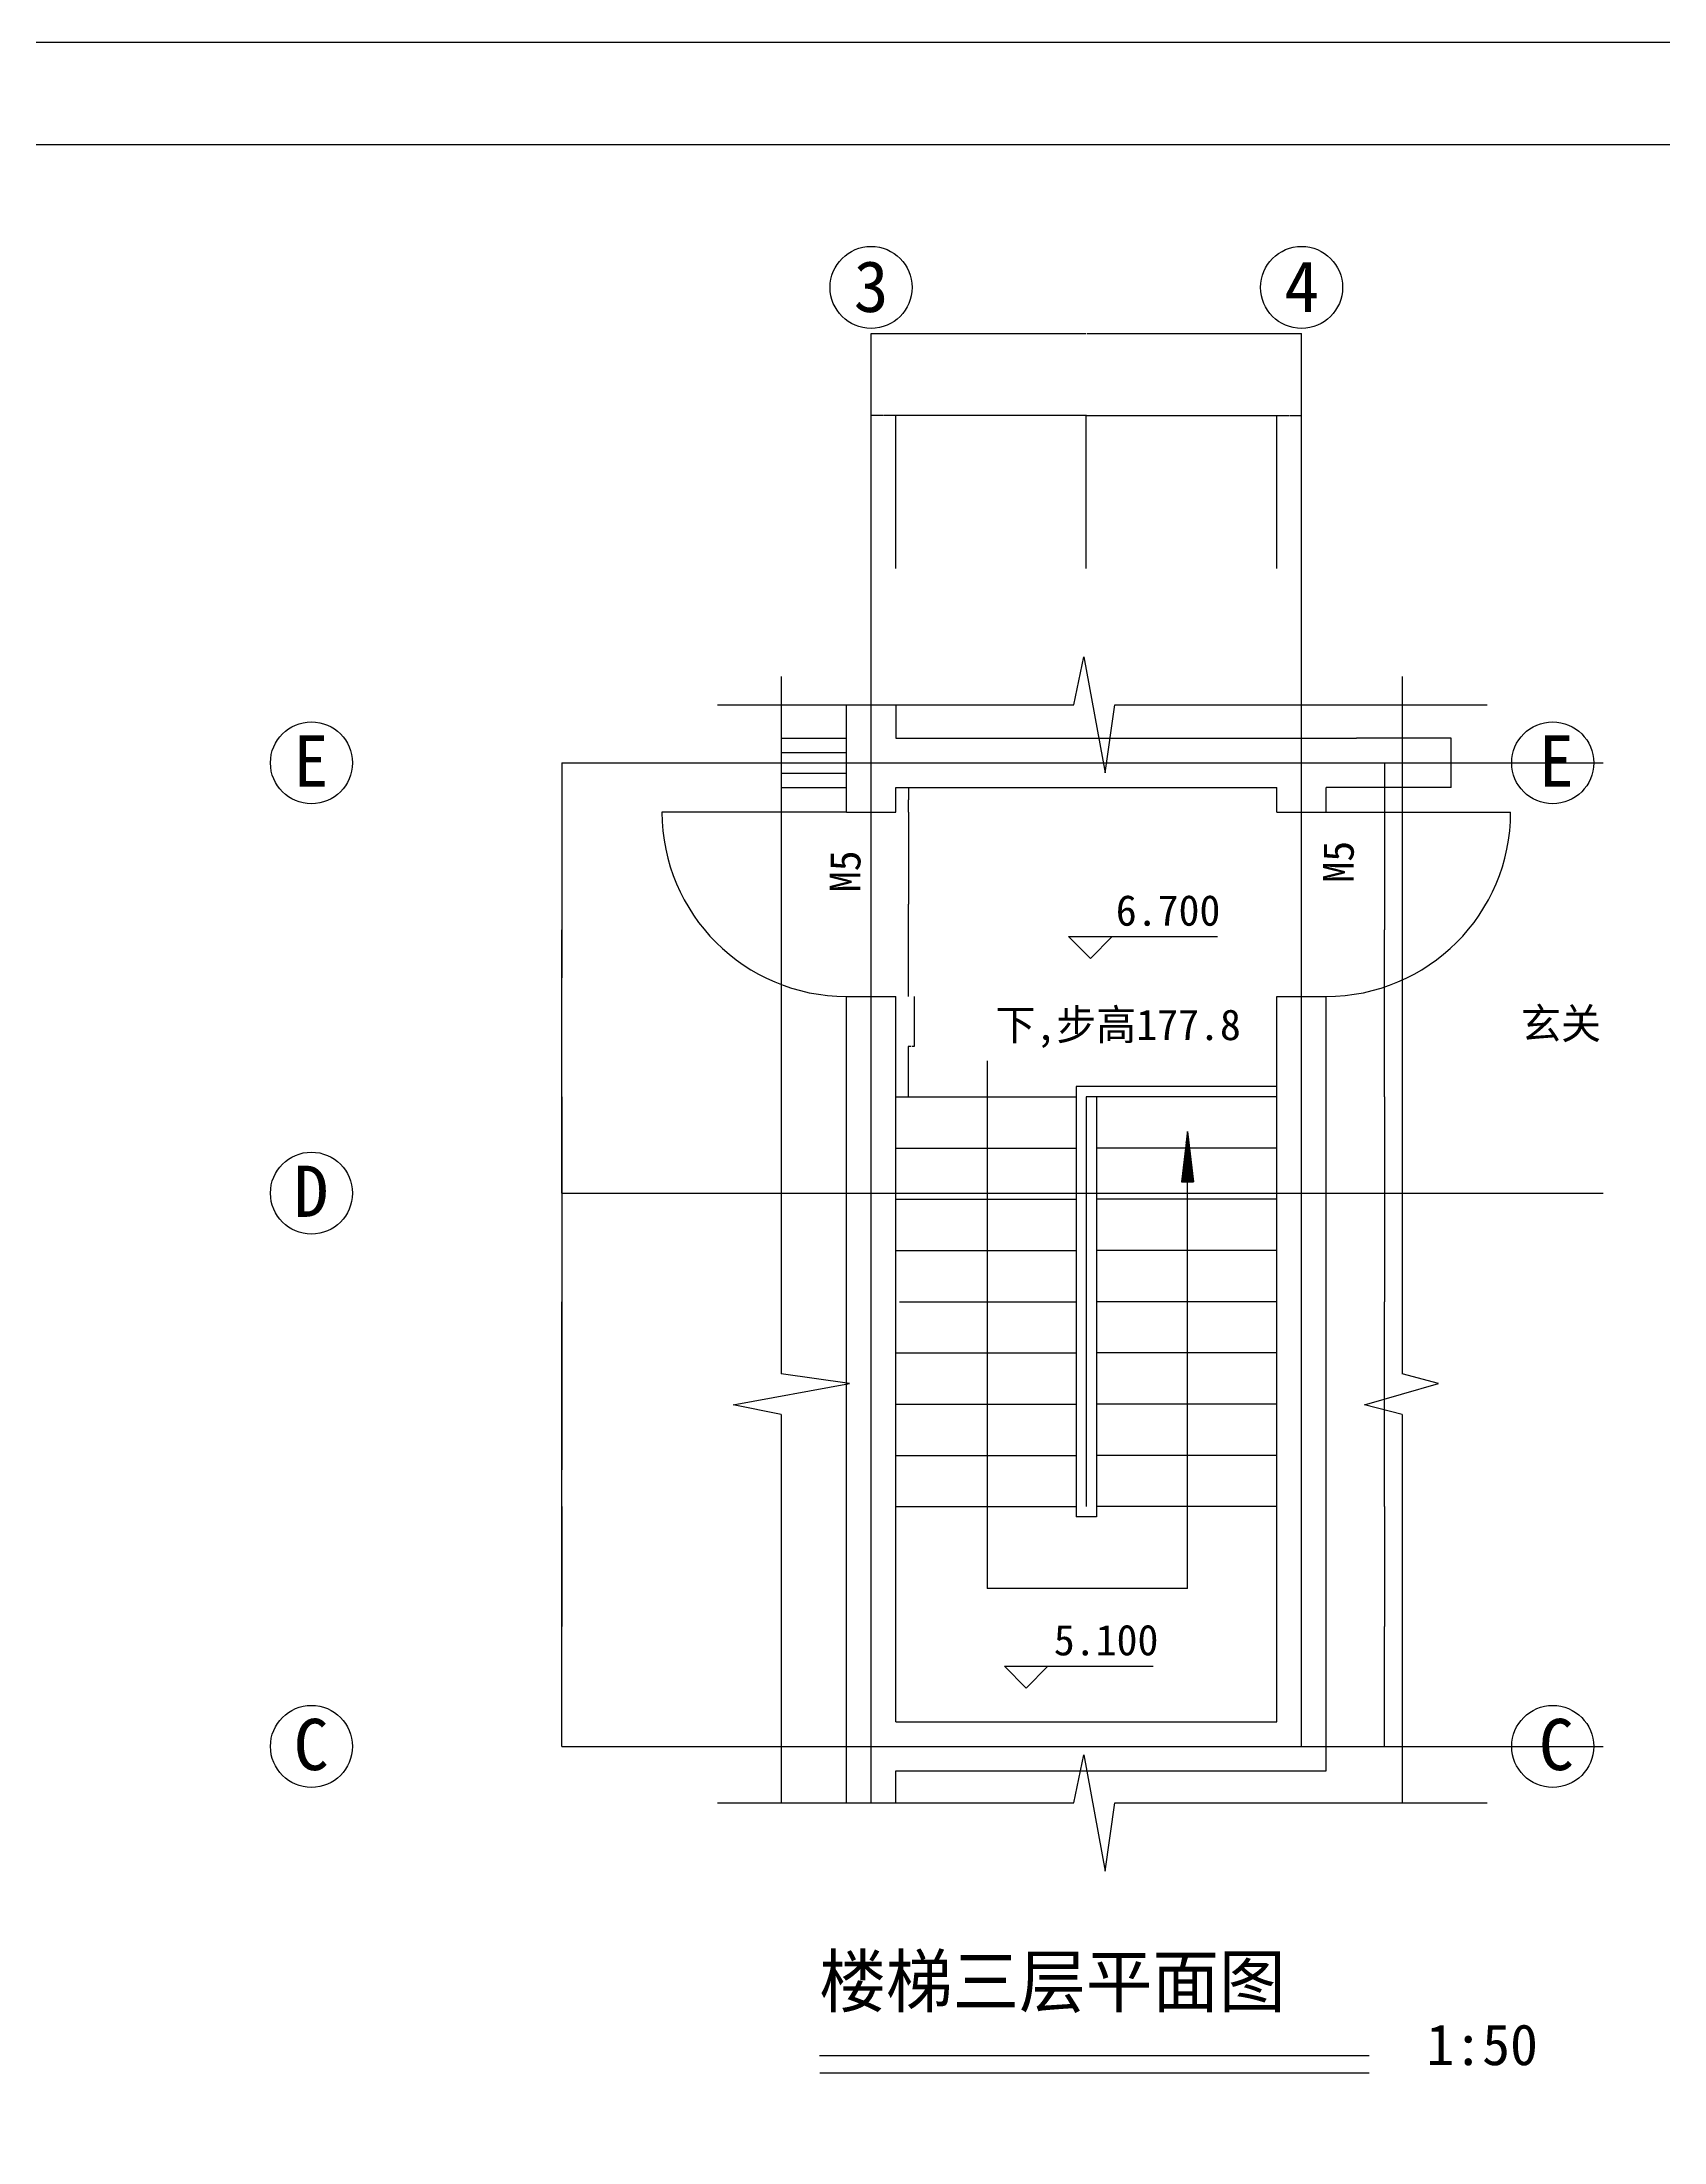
# Model space of a CAD drawing. Header units: metres. Extents: x 286744 to 316444, y -28825 to -7825.
# Drawn here: x 295958 to 303870, y -18073 to -7825 of the extents above; entities that cross this region are included whole.
import ezdxf

# ---------------------------------------------------------------- set-up
doc = ezdxf.new("R2010")
doc.units = ezdxf.units.M
for name, color, linetype in [('AXIS', 1, 'Continuous'), ('F', 4, 'Continuous'), ('HIDE1', 3, 'Continuous'), ('PUB_DIM', 3, 'Continuous'), ('W', 2, 'Continuous')]:
    doc.layers.add(name, color=color, linetype=linetype)
doc.dimstyles.get("Standard").update_dxf_attribs({"dimtxt": 2.5, "dimasz": 2.5, "dimexe": 1.25, "dimexo": 0.625, "dimtad": 1, "dimcen": 2.5, "dimazin": 3, "dimtfac": 1, "dimtmove": 0, "dimatfit": 3})

# ---------------------------------------------------------------- blocks, each defined once
blk = doc.blocks.new('*D28')
for p, q in [((302506.34, -12972.79), (302506.34, -13972.79)), ((302506.09, -13972.79), (302505.84, -13972.79)), ((302506.34, -14972.79), (302506.34, -13972.79)), ((302506.34, -13972.79), (302506.34, -13972.79)), ((302506.59, -13972.79), (302506.84, -13972.79))]:
    blk.add_line(p, q)
at = {"layer": 'Defpoints'}
for p in [(302506.34, -12972.79), (302506.34, -13972.79), (302506.34, -14972.79)]:
    blk.add_point(p, dxfattribs=at)
at = {"layer": 'F', "insert": (302506.34, -13971.665), "char_height": 1, "attachment_point": 5}
blk.add_mtext('250X8=2000', dxfattribs=at)
blk = doc.blocks.new('*D29')
for p, q in [((298492.71, -11342.79), (298492.71, -12392.79)), ((298492.46, -12392.79), (298492.21, -12392.79)), ((298492.71, -13442.79), (298492.71, -12392.79)), ((298492.71, -12392.79), (298492.71, -12392.79)), ((298492.96, -12392.79), (298493.21, -12392.79))]:
    blk.add_line(p, q)
at = {"layer": 'Defpoints'}
for p in [(298492.71, -11342.79), (298492.71, -12392.79), (298492.71, -13442.79)]:
    blk.add_point(p, dxfattribs=at)
at = {"layer": 'F', "insert": (298492.71, -12391.665), "char_height": 1, "attachment_point": 5}
blk.add_mtext('0', dxfattribs=at)
blk = doc.blocks.new('*D30')
for p, q in [((298492.71, -12972.79), (298492.71, -13972.79)), ((298492.46, -13972.79), (298492.21, -13972.79)), ((298492.71, -14972.79), (298492.71, -13972.79)), ((298492.71, -13972.79), (298492.71, -13972.79)), ((298492.96, -13972.79), (298493.21, -13972.79))]:
    blk.add_line(p, q)
at = {"layer": 'Defpoints'}
for p in [(298492.71, -12972.79), (298492.71, -13972.79), (298492.71, -14972.79)]:
    blk.add_point(p, dxfattribs=at)
at = {"layer": 'F', "insert": (298492.71, -13971.665), "char_height": 1, "attachment_point": 5}
blk.add_mtext('250X8=2000', dxfattribs=at)
blk = doc.blocks.new('*D37')
for p, q in [((302506.34, -14972.79), (302506.34, -15557.79)), ((302506.09, -15557.79), (302505.84, -15557.79)), ((302506.34, -16142.79), (302506.34, -15557.79)), ((302506.34, -15557.79), (302506.34, -15557.79)), ((302506.59, -15557.79), (302506.84, -15557.79))]:
    blk.add_line(p, q)
at = {"layer": 'Defpoints'}
for p in [(302506.34, -14972.79), (302506.34, -15557.79), (302506.34, -16142.79)]:
    blk.add_point(p, dxfattribs=at)
at = {"layer": 'F', "insert": (302506.34, -15556.665), "char_height": 1, "attachment_point": 5}
blk.add_mtext('0', dxfattribs=at)
blk = doc.blocks.new('*D39')
for p, q in [((298492.71, -13442.79), (298492.71, -14792.79)), ((298492.46, -14792.79), (298492.21, -14792.79)), ((298492.71, -16142.79), (298492.71, -14792.79)), ((298492.71, -14792.79), (298492.71, -14792.79)), ((298492.96, -14792.79), (298493.21, -14792.79))]:
    blk.add_line(p, q)
at = {"layer": 'Defpoints'}
for p in [(298492.71, -13442.79), (298492.71, -14792.79), (298492.71, -16142.79)]:
    blk.add_point(p, dxfattribs=at)
at = {"layer": 'F', "insert": (298492.71, -14791.665), "char_height": 1, "attachment_point": 5}
blk.add_mtext('0', dxfattribs=at)
blk = doc.blocks.new('*D40')
for p, q in [((298492.71, -14972.79), (298492.71, -15557.79)), ((298492.46, -15557.79), (298492.21, -15557.79)), ((298492.71, -16142.79), (298492.71, -15557.79)), ((298492.71, -15557.79), (298492.71, -15557.79)), ((298492.96, -15557.79), (298493.21, -15557.79))]:
    blk.add_line(p, q)
at = {"layer": 'Defpoints'}
for p in [(298492.71, -14972.79), (298492.71, -15557.79), (298492.71, -16142.79)]:
    blk.add_point(p, dxfattribs=at)
at = {"layer": 'F', "insert": (298492.71, -15556.665), "char_height": 1, "attachment_point": 5}
blk.add_mtext('0', dxfattribs=at)
blk = doc.blocks.new('*D50')
for p, q in [((300183.72, -11462.79), (300183.72, -11522.79)), ((300183.47, -11522.79), (300183.22, -11522.79)), ((300183.72, -11582.79), (300183.72, -11522.79)), ((300183.72, -11522.79), (300183.72, -11522.79)), ((300183.97, -11522.79), (300184.22, -11522.79))]:
    blk.add_line(p, q)
at = {"layer": 'Defpoints'}
for p in [(300183.72, -11462.79), (300183.72, -11522.79), (300183.72, -11582.79)]:
    blk.add_point(p, dxfattribs=at)
at = {"layer": 'F', "insert": (300183.72, -11521.665), "char_height": 1, "attachment_point": 5}
blk.add_mtext('0', dxfattribs=at)
blk = doc.blocks.new('*D51')
for p, q in [((300212.39, -12482.79), (300212.39, -12727.79)), ((300195.555, -12727.79), (300183.47, -12727.79)), ((300183.72, -12972.79), (300183.72, -12727.79)), ((300212.64, -12727.79), (300200.555, -12727.79))]:
    blk.add_line(p, q)
at = {"layer": 'Defpoints'}
for p in [(300212.39, -12482.79), (300212.39, -12727.79), (300183.72, -12972.79)]:
    blk.add_point(p, dxfattribs=at)
at = {"layer": 'F', "insert": (300198.055, -12727.79), "char_height": 1, "attachment_point": 5}
blk.add_mtext('28,67', dxfattribs=at)
blk = doc.blocks.new('*D52')
for p, q in [((300183.72, -11582.79), (300183.72, -12032.79)), ((300183.47, -12032.79), (300183.22, -12032.79)), ((300183.72, -12482.79), (300183.72, -12032.79)), ((300183.72, -12032.79), (300183.72, -12032.79)), ((300183.97, -12032.79), (300184.22, -12032.79))]:
    blk.add_line(p, q)
at = {"layer": 'Defpoints'}
for p in [(300183.72, -11582.79), (300183.72, -12032.79), (300183.72, -12482.79)]:
    blk.add_point(p, dxfattribs=at)
at = {"layer": 'F', "insert": (300183.72, -12031.665), "char_height": 1, "attachment_point": 5}
blk.add_mtext('0', dxfattribs=at)
blk = doc.blocks.new('*D54')
for p, q in [((298492.71, -11342.79), (298492.71, -12157.79)), ((298492.46, -12157.79), (298492.21, -12157.79)), ((298492.71, -12972.79), (298492.71, -12157.79)), ((298492.71, -12157.79), (298492.71, -12157.79)), ((298492.96, -12157.79), (298493.21, -12157.79))]:
    blk.add_line(p, q)
at = {"layer": 'Defpoints'}
for p in [(298492.71, -11342.79), (298492.71, -12157.79), (298492.71, -12972.79)]:
    blk.add_point(p, dxfattribs=at)
at = {"layer": 'F', "insert": (298492.71, -12156.665), "char_height": 1, "attachment_point": 5}
blk.add_mtext('0', dxfattribs=at)
blk = doc.blocks.new('*D55')
for p, q in [((302506.34, -11342.79), (302506.34, -12157.79)), ((302506.09, -12157.79), (302505.84, -12157.79)), ((302506.34, -12972.79), (302506.34, -12157.79)), ((302506.34, -12157.79), (302506.34, -12157.79)), ((302506.59, -12157.79), (302506.84, -12157.79))]:
    blk.add_line(p, q)
at = {"layer": 'Defpoints'}
for p in [(302506.34, -11342.79), (302506.34, -12157.79), (302506.34, -12972.79)]:
    blk.add_point(p, dxfattribs=at)
at = {"layer": 'F', "insert": (302506.34, -12156.665), "char_height": 1, "attachment_point": 5}
blk.add_mtext('0', dxfattribs=at)
blk = doc.blocks.new('*D56')
for p, q in [((300585.48, -9647.7), (300121.73, -9647.7)), ((300121.98, -10394.86), (300121.98, -9647.7)), ((301052.23, -9647.7), (300588.48, -9647.7)), ((301051.98, -10394.86), (301051.98, -9647.7))]:
    blk.add_line(p, q)
at = {"layer": 'Defpoints'}
for p in [(301051.98, -9647.7), (300121.98, -10394.86), (301051.98, -10394.86)]:
    blk.add_point(p, dxfattribs=at)
at = {"layer": 'F', "insert": (300586.98, -9647.7), "char_height": 1, "attachment_point": 5}
blk.add_mtext('930', dxfattribs=at)
blk = doc.blocks.new('*D57')
for p, q in [((300001.98, -10394.86), (300001.98, -9247.7)), ((300002.23, -9247.7), (301049.98, -9247.7)), ((301053.98, -9247.7), (302101.73, -9247.7)), ((302101.98, -10394.86), (302101.98, -9247.7))]:
    blk.add_line(p, q)
at = {"layer": 'Defpoints'}
for p in [(300001.98, -9247.7), (300001.98, -10394.86), (302101.98, -10394.86)]:
    blk.add_point(p, dxfattribs=at)
at = {"layer": 'F', "insert": (301051.98, -9247.7), "char_height": 1, "attachment_point": 5}
blk.add_mtext('2100', dxfattribs=at)
blk = doc.blocks.new('*D58')
for p, q in [((300060.48, -9647.7), (300001.73, -9647.7)), ((300001.98, -10394.86), (300001.98, -9647.7)), ((300122.23, -9647.7), (300063.48, -9647.7)), ((300121.98, -10394.86), (300121.98, -9647.7))]:
    blk.add_line(p, q)
at = {"layer": 'Defpoints'}
for p in [(300121.98, -9647.7), (300001.98, -10394.86), (300121.98, -10394.86)]:
    blk.add_point(p, dxfattribs=at)
at = {"layer": 'F', "insert": (300061.98, -9647.7), "char_height": 1, "attachment_point": 5}
blk.add_mtext('120', dxfattribs=at)
blk = doc.blocks.new('*D59')
for p, q in [((301051.98, -10394.86), (301051.98, -9647.7)), ((301052.23, -9647.7), (301515.48, -9647.7)), ((301518.48, -9647.7), (301981.73, -9647.7)), ((301981.98, -10394.86), (301981.98, -9647.7))]:
    blk.add_line(p, q)
at = {"layer": 'Defpoints'}
for p in [(301051.98, -9647.7), (301051.98, -10394.86), (301981.98, -10394.86)]:
    blk.add_point(p, dxfattribs=at)
at = {"layer": 'F', "insert": (301516.98, -9647.7), "char_height": 1, "attachment_point": 5}
blk.add_mtext('930', dxfattribs=at)
blk = doc.blocks.new('*D60')
for p, q in [((301981.98, -10394.86), (301981.98, -9647.7)), ((301982.23, -9647.7), (302040.48, -9647.7)), ((302043.48, -9647.7), (302101.73, -9647.7)), ((302101.98, -10394.86), (302101.98, -9647.7))]:
    blk.add_line(p, q)
at = {"layer": 'Defpoints'}
for p in [(301981.98, -9647.7), (301981.98, -10394.86), (302101.98, -10394.86)]:
    blk.add_point(p, dxfattribs=at)
at = {"layer": 'F', "insert": (302041.98, -9647.7), "char_height": 1, "attachment_point": 5}
blk.add_mtext('120', dxfattribs=at)

msp = doc.modelspace()

# ---------------------------------------------------------------- hatches: boundary and pattern name
at = {"layer": 'F'}
h = msp.add_hatch(dxfattribs=at)
h.set_pattern_fill('SOLID')
h.paths.add_polyline_path([(301574.93, -13388.11), (301545.95, -13141.87), (301516.98, -13388.11)])

# ---------------------------------------------------------------- linework, layer by layer
for points in [[(286744.3, -28825.05), (286744.3, -7825.05), (316444.3, -7825.05), (316444.3, -28825.05)], [(315944.3, -28325.05), (287994.3, -28325.05), (287994.3, -8325.05), (315944.3, -8325.05)]]:
    msp.add_lwpolyline(points, close=True)
at = {"layer": 'AXIS'}
for p, q in [((300001.98, -16418.54), (300001.98, -10394.86)), ((302101.98, -16142.79), (302101.98, -10394.86)), ((298492.71, -11342.79), (303572.89, -11342.79)), ((298492.71, -13442.79), (303572.89, -13442.79)), ((298492.71, -16142.79), (303572.89, -16142.79))]:
    msp.add_line(p, q, dxfattribs=at)
at = {"layer": 'F'}
for p, q in [((300991.01, -11059.17), (301039.64, -10825.12)), ((301039.64, -10825.12), (301143.52, -11392.38)), ((299562.95, -10921.02), (299562.95, -14324.37)), ((302592.93, -10921.02), (302592.93, -14324.37)), ((299252.88, -11059.17), (300991.01, -11059.17)), ((301143.52, -11392.38), (301190.43, -11059.17)), ((301190.43, -11059.17), (303008.02, -11059.17)), ((299562.95, -11222.79), (299881.98, -11222.79)), ((299562.95, -11292.79), (299881.98, -11292.79)), ((299562.95, -11392.79), (299881.98, -11392.79)), ((299562.95, -11462.79), (299881.98, -11462.79)), ((299881.98, -11582.79), (298981.98, -11582.79)), ((302221.98, -11582.79), (303121.98, -11582.79)), ((300568.9, -12796.95), (300568.9, -15372.03)), ((300121.98, -12972.79), (301001.98, -12972.79)), ((301001.98, -12922.79), (301001.98, -15022.79)), ((301981.98, -12922.79), (301001.98, -12922.79)), ((301051.98, -12972.79), (301051.98, -14972.79)), ((301981.98, -12972.79), (301051.98, -12972.79)), ((301101.98, -12972.79), (301101.98, -15022.79)), ((301545.95, -13141.87), (301516.98, -13388.11)), ((301545.95, -15372.03), (301545.95, -13141.87)), ((301545.95, -13141.87), (301574.93, -13388.11)), ((300121.98, -13222.79), (301001.98, -13222.79)), ((301981.98, -13222.79), (301101.98, -13222.79)), ((301516.98, -13388.11), (301574.93, -13388.11)), ((300121.98, -13472.79), (301001.98, -13472.79)), ((301981.98, -13472.79), (301101.98, -13472.79)), ((300121.98, -13722.79), (301001.98, -13722.79)), ((301981.98, -13722.79), (301101.98, -13722.79)), ((300140.25, -13972.79), (301001.98, -13972.79)), ((301981.98, -13972.79), (301101.98, -13972.79)), ((300121.98, -14222.79), (301001.98, -14222.79)), ((301981.98, -14222.79), (301101.98, -14222.79)), ((299896.16, -14371.28), (299562.95, -14324.37)), ((302770.73, -14371.28), (302592.93, -14324.37)), ((299328.9, -14475.16), (299896.16, -14371.28)), ((302408.97, -14475.16), (302770.73, -14371.28)), ((299562.95, -14523.79), (299328.9, -14475.16)), ((299562.95, -14523.79), (299562.95, -16418.54)), ((300121.98, -14472.79), (301001.98, -14472.79)), ((301981.98, -14472.79), (301101.98, -14472.79)), ((302592.93, -14523.79), (302408.97, -14475.16)), ((302592.93, -14523.79), (302592.93, -16418.54)), ((300121.98, -14722.79), (301001.98, -14722.79)), ((301981.98, -14722.79), (301101.98, -14722.79)), ((300121.98, -14972.79), (301001.98, -14972.79)), ((301101.98, -15022.79), (301001.98, -15022.79)), ((301981.98, -14972.79), (301101.98, -14972.79)), ((301545.95, -15372.03), (300568.9, -15372.03)), ((300991.01, -16418.54), (301039.64, -16184.49)), ((301039.64, -16184.49), (301143.52, -16751.75)), ((299252.88, -16418.54), (300991.01, -16418.54)), ((301143.52, -16751.75), (301190.43, -16418.54)), ((301190.43, -16418.54), (303008.02, -16418.54)), ((299751.25, -17735.76), (302431.11, -17735.76))]:
    msp.add_line(p, q, dxfattribs=at)
msp.add_lwpolyline([(299750.73, -17651.35), (302431.11, -17651.35)], dxfattribs=at)
for centre, start, end in [((299881.98, -11582.79), 180, 270), ((302221.98, -11582.79), 270, 0)]:
    msp.add_arc(centre, 900, start, end, dxfattribs=at)
at = {"layer": 'HIDE1'}
for centre in [(300001.98, -9022.7), (302101.98, -9022.7), (297272.11, -11342.79), (303326.93, -11342.79), (297272.11, -13442.79), (297272.11, -16142.79), (303326.93, -16142.79)]:
    msp.add_circle(centre, 200, dxfattribs=at)
at = {"layer": 'PUB_DIM'}
for p, q in [((300965.71, -12191.13), (301265.71, -12191.13)), ((301071.69, -12297.1), (300965.71, -12191.13)), ((301177.66, -12191.13), (301071.69, -12297.1)), ((301115.71, -12191.13), (301692.37, -12191.13)), ((300652.03, -15751.88), (300952.03, -15751.88)), ((300758, -15857.86), (300652.03, -15751.88)), ((300863.97, -15751.88), (300758, -15857.86)), ((300802.03, -15751.88), (301378.69, -15751.88))]:
    msp.add_line(p, q, dxfattribs=at)
at = {"layer": 'W'}
for p, q in [((299881.98, -11582.79), (299881.98, -11059.17)), ((300121.98, -11059.17), (300121.98, -11222.79)), ((300121.98, -11222.79), (302370.6, -11222.79)), ((302831.98, -11222.79), (302370.6, -11222.79)), ((302370.6, -11222.79), (302370.6, -11222.79)), ((302831.98, -11462.79), (302831.98, -11222.79)), ((300121.98, -11462.79), (301981.98, -11462.79)), ((300121.98, -11582.79), (300121.98, -11462.79)), ((301981.98, -11582.79), (301981.98, -11462.79)), ((302831.98, -11462.79), (302221.98, -11462.79)), ((302221.98, -11582.79), (302221.98, -11462.79)), ((299881.98, -11582.79), (300121.98, -11582.79)), ((301981.98, -11582.79), (302221.98, -11582.79)), ((299881.98, -16418.54), (299881.98, -12482.79)), ((299881.98, -12482.79), (300121.98, -12482.79)), ((300121.98, -16022.79), (300121.98, -12482.79)), ((301981.98, -16022.79), (301981.98, -12482.79)), ((301981.98, -12482.79), (302221.98, -12482.79)), ((302221.98, -16262.79), (302221.98, -12482.79)), ((300121.98, -16022.79), (301981.98, -16022.79)), ((300121.98, -16262.79), (302221.98, -16262.79)), ((300121.98, -16418.54), (300121.98, -16262.79))]:
    msp.add_line(p, q, dxfattribs=at)

# ---------------------------------------------------------------- texts
at = {"layer": 'AXIS'}
for s, height, p in [('楼梯三层平面图', 250, (299749.29, -17413.84)), ('1:50', 200, (302710.83, -17698.29))]:
    msp.add_text(s, height=height, dxfattribs=at).set_placement(p)
at = {"layer": 'F'}
for p in [(299950.2, -11974.21), (302356.41, -11927.54)]:
    msp.add_text('M5', height=150, rotation=90, dxfattribs=at).set_placement(p)
for s, p in [('下,步高177.8', (300608.56, -12695.85)), ('玄关', (303172.65, -12690.04))]:
    msp.add_text(s, height=150, dxfattribs=at).set_placement(p)
at = {"layer": 'HIDE1'}
for s, p in [('3', (299917.33, -9142.8)), ('4', (302017.33, -9142.8)), ('E', (297185.29, -11458.49)), ('E', (303259.59, -11458.49)), ('D', (297185.29, -13558.49)), ('C', (297185.29, -16258.49)), ('C', (303259.59, -16258.49))]:
    msp.add_text(s, height=250, dxfattribs=at).set_placement(p)
at = {"layer": 'PUB_DIM'}
for s, p in [('6.700', (301195.74, -12137.71)), ('5.100', (300893.48, -15698.47))]:
    msp.add_text(s, height=150, dxfattribs=at).set_placement(p)

# ---------------------------------------------------------------- dimensions: what is measured, and where the dimension line sits
at = {"layer": 'F'}
for base, p1, p2, picture, middle in [((300001.98, -9247.7), (300001.98, -10394.86), (302101.98, -10394.86), '*D57', (301051.98, -9247.7)), ((300121.98, -9647.7), (300121.98, -10394.86), (300001.98, -10394.86), '*D58', (300061.98, -9647.7)), ((301051.98, -9647.7), (301051.98, -10394.86), (300121.98, -10394.86), '*D56', (300586.98, -9647.7)), ((301051.98, -9647.7), (301051.98, -10394.86), (301981.98, -10394.86), '*D59', (301516.98, -9647.7)), ((301981.98, -9647.7), (301981.98, -10394.86), (302101.98, -10394.86), '*D60', (302041.98, -9647.7)), ((298492.71, -12392.79), (298492.71, -13442.79), (298492.71, -11342.79), '*D29', (298492.71, -12391.665)), ((298492.71, -12157.79), (298492.71, -12972.79), (298492.71, -11342.79), '*D54', (298492.71, -12156.665)), ((302506.34, -12157.79), (302506.34, -12972.79), (302506.34, -11342.79), '*D55', (302506.34, -12156.665)), ((300183.72, -11522.79), (300183.72, -11462.79), (300183.72, -11582.79), '*D50', (300183.72, -11521.665)), ((300183.72, -12032.79), (300183.72, -11582.79), (300183.72, -12482.79), '*D52', (300183.72, -12031.665)), ((300212.39, -12727.79), (300212.39, -12482.79), (300183.72, -12972.79), '*D51', (300198.055, -12727.79)), ((298492.71, -14792.79), (298492.71, -16142.79), (298492.71, -13442.79), '*D39', (298492.71, -14791.665)), ((298492.71, -15557.79), (298492.71, -16142.79), (298492.71, -14972.79), '*D40', (298492.71, -15556.665)), ((302506.34, -15557.79), (302506.34, -16142.79), (302506.34, -14972.79), '*D37', (302506.34, -15556.665))]:
    dim = msp.add_linear_dim(base=base, p1=p1, p2=p2, dimstyle='Standard', dxfattribs=at)
    dim.commit()
    dim.dimension.update_dxf_attribs({"geometry": picture, "text_midpoint": middle})
for base, p1, p2, picture, middle in [((298492.71, -13972.79), (298492.71, -14972.79), (298492.71, -12972.79), '*D30', (298492.71, -13971.665)), ((302506.34, -13972.79), (302506.34, -14972.79), (302506.34, -12972.79), '*D28', (302506.34, -13971.665))]:
    dim = msp.add_linear_dim(base=base, p1=p1, p2=p2, text='250X8=2000', dimstyle='Standard', dxfattribs=at)
    dim.commit()
    dim.dimension.update_dxf_attribs({"geometry": picture, "text_midpoint": middle})

doc.saveas('drawing.dxf')
